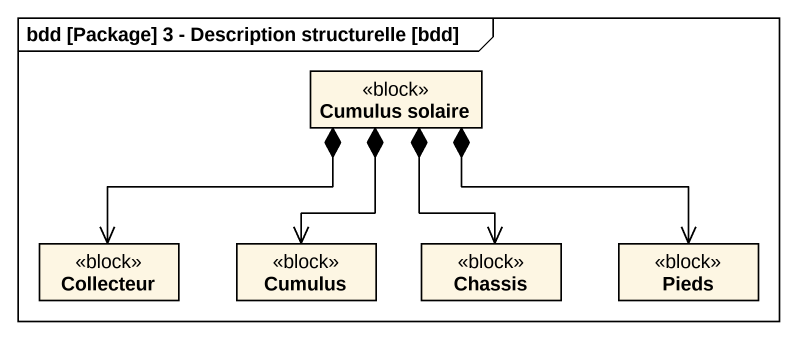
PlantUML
@startuml
mainframe bdd [Package] 3 - Description structurelle [bdd]
hide circle
hide empty members
class "Cumulus solaire" as Cumulus_solaire <<block>>
class Collecteur <<block>>
class Cumulus <<block>>
class Chassis <<block>>
class Pieds <<block>>
Cumulus_solaire *--> Collecteur
Cumulus_solaire *--> Cumulus
Cumulus_solaire *--> Chassis
Cumulus_solaire *-right-> Pieds
@enduml
